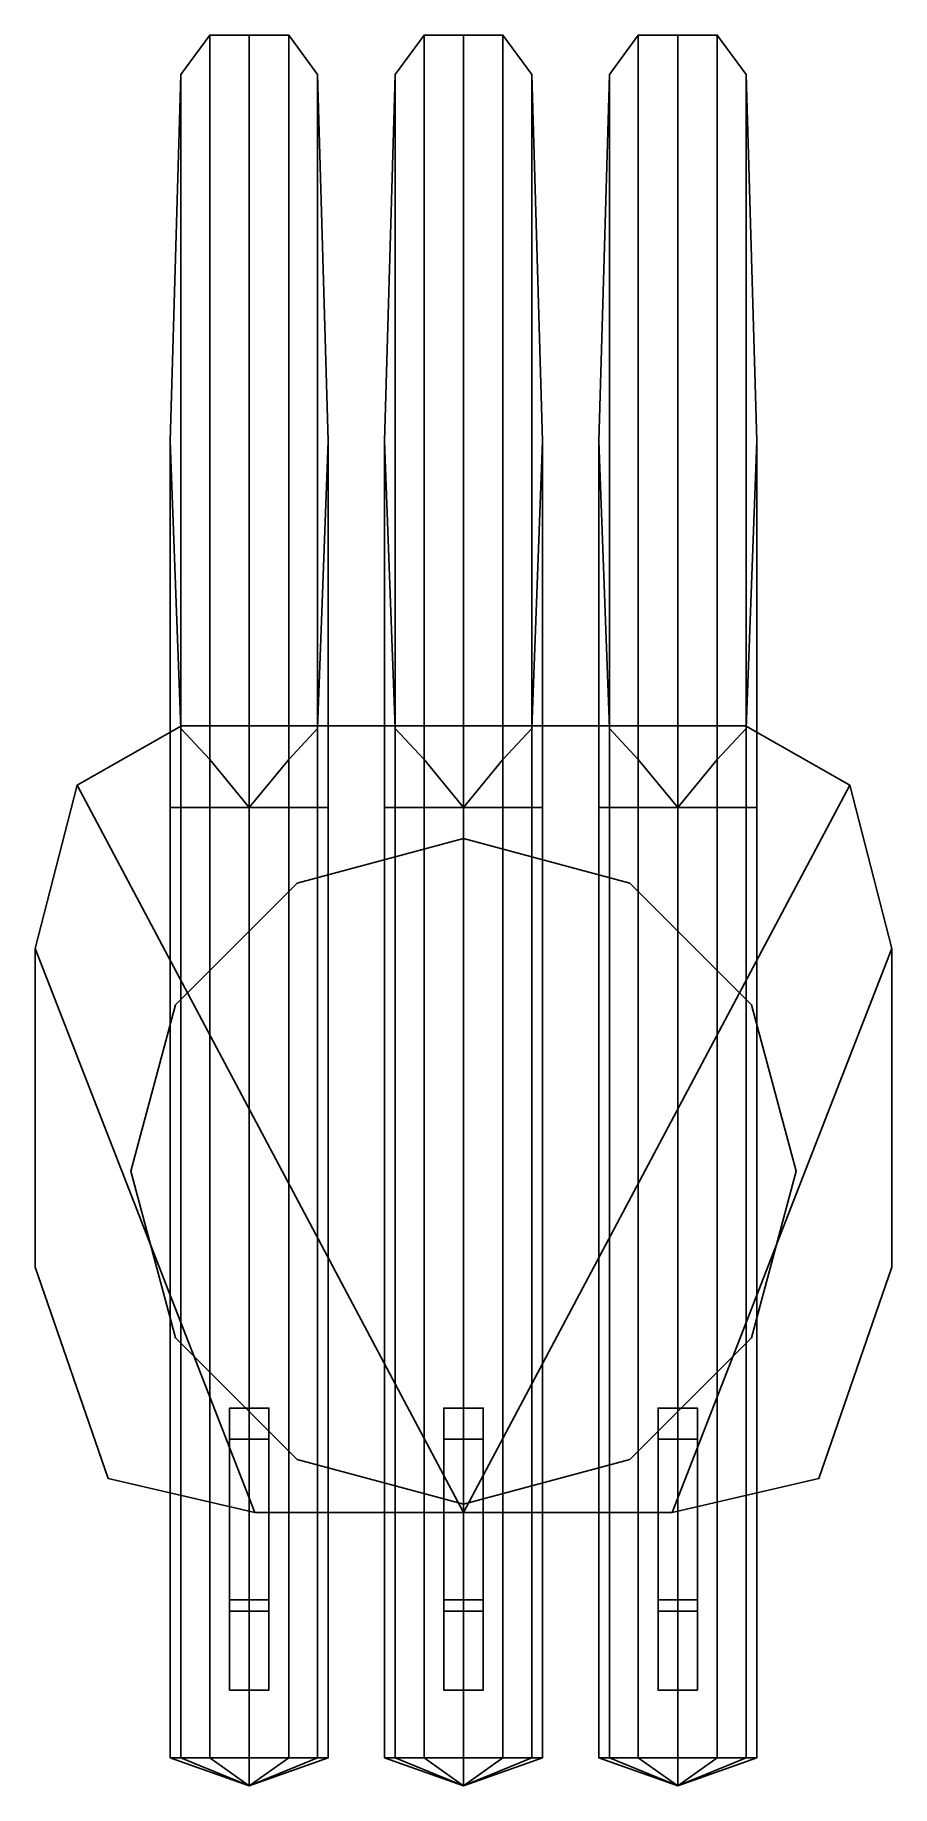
# Model space of a CAD drawing. Extents: x -1.52 to 1.52, y -2.18 to 4.03.
import ezdxf

# ---------------------------------------------------------------- set-up
doc = ezdxf.new("R2010")
doc.units = 0
doc.layers.add('TURRET', color=2, linetype='CONTINUOUS')

msp = doc.modelspace()

# ---------------------------------------------------------------- linework, layer by layer
at = {"layer": 'TURRET'}
for points in [[(-1.0025, 1.29, 0.8), (-0.9, 1.29, 0.9025), (-0.9, 4.03, 0.9025), (-1.0025, 3.89, 0.8)], [(-0.9, 1.29, 0.9025), (-1.0025, 1.29, 0.8), (-1.0025, 3.89, 0.8), (-0.9, 4.03, 0.9025)], [(-0.9, 1.29, 0.9025), (-0.76, 1.29, 0.94), (-0.76, 4.03, 0.94), (-0.9, 4.03, 0.9025)], [(-0.76, 1.29, 0.94), (-0.9, 1.29, 0.9025), (-0.9, 4.03, 0.9025), (-0.76, 4.03, 0.94)], [(-0.76, 1.29, 0.94), (-0.62, 1.29, 0.9025), (-0.62, 4.03, 0.9025), (-0.76, 4.03, 0.94)], [(-0.62, 1.29, 0.9025), (-0.76, 1.29, 0.94), (-0.76, 4.03, 0.94), (-0.62, 4.03, 0.9025)], [(-0.62, 1.29, 0.9025), (-0.5175, 1.29, 0.8), (-0.5175, 3.89, 0.8), (-0.62, 4.03, 0.9025)], [(-0.5175, 1.29, 0.8), (-0.62, 1.29, 0.9025), (-0.62, 4.03, 0.9025), (-0.5175, 3.89, 0.8)], [(-0.14, 1.29, 0.9025), (-0.2425, 1.29, 0.8), (-0.2425, 3.89, 0.8), (-0.14, 4.03, 0.9025)], [(-0.2425, 1.29, 0.8), (-0.14, 1.29, 0.9025), (-0.14, 4.03, 0.9025), (-0.2425, 3.89, 0.8)], [(0, 1.29, 0.94), (-0.14, 1.29, 0.9025), (-0.14, 4.03, 0.9025), (0, 4.03, 0.94)], [(-0.14, 1.29, 0.9025), (0, 1.29, 0.94), (0, 4.03, 0.94), (-0.14, 4.03, 0.9025)], [(0.14, 1.29, 0.9025), (0, 1.29, 0.94), (0, 4.03, 0.94), (0.14, 4.03, 0.9025)], [(0, 1.29, 0.94), (0.14, 1.29, 0.9025), (0.14, 4.03, 0.9025), (0, 4.03, 0.94)], [(0.2425, 1.29, 0.8), (0.14, 1.29, 0.9025), (0.14, 4.03, 0.9025), (0.2425, 3.89, 0.8)], [(0.14, 1.29, 0.9025), (0.2425, 1.29, 0.8), (0.2425, 3.89, 0.8), (0.14, 4.03, 0.9025)], [(0.5175, 1.29, 0.8), (0.62, 1.29, 0.9025), (0.62, 4.03, 0.9025), (0.5175, 3.89, 0.8)], [(0.62, 1.29, 0.9025), (0.5175, 1.29, 0.8), (0.5175, 3.89, 0.8), (0.62, 4.03, 0.9025)], [(0.62, 1.29, 0.9025), (0.76, 1.29, 0.94), (0.76, 4.03, 0.94), (0.62, 4.03, 0.9025)], [(0.76, 1.29, 0.94), (0.62, 1.29, 0.9025), (0.62, 4.03, 0.9025), (0.76, 4.03, 0.94)], [(0.76, 1.29, 0.94), (0.9, 1.29, 0.9025), (0.9, 4.03, 0.9025), (0.76, 4.03, 0.94)], [(0.9, 1.29, 0.9025), (0.76, 1.29, 0.94), (0.76, 4.03, 0.94), (0.9, 4.03, 0.9025)], [(0.9, 1.29, 0.9025), (1.0025, 1.29, 0.8), (1.0025, 3.89, 0.8), (0.9, 4.03, 0.9025)], [(1.0025, 1.29, 0.8), (0.9, 1.29, 0.9025), (0.9, 4.03, 0.9025), (1.0025, 3.89, 0.8)], [(-1.04, 1.29, 0.66), (-1.0025, 1.29, 0.8), (-1.0025, 3.89, 0.8), (-1.04, 2.59, 0.66)], [(-1.0025, 1.29, 0.8), (-1.04, 1.29, 0.66), (-1.04, 2.59, 0.66), (-1.0025, 3.89, 0.8)], [(-0.5175, 1.29, 0.8), (-0.48, 1.29, 0.66), (-0.48, 2.59, 0.66), (-0.5175, 3.89, 0.8)], [(-0.48, 1.29, 0.66), (-0.5175, 1.29, 0.8), (-0.5175, 3.89, 0.8), (-0.48, 2.59, 0.66)], [(-0.2425, 1.29, 0.8), (-0.28, 1.29, 0.66), (-0.28, 2.59, 0.66), (-0.2425, 3.89, 0.8)], [(-0.28, 1.29, 0.66), (-0.2425, 1.29, 0.8), (-0.2425, 3.89, 0.8), (-0.28, 2.59, 0.66)], [(0.28, 1.29, 0.66), (0.2425, 1.29, 0.8), (0.2425, 3.89, 0.8), (0.28, 2.59, 0.66)], [(0.2425, 1.29, 0.8), (0.28, 1.29, 0.66), (0.28, 2.59, 0.66), (0.2425, 3.89, 0.8)], [(0.48, 1.29, 0.66), (0.5175, 1.29, 0.8), (0.5175, 3.89, 0.8), (0.48, 2.59, 0.66)], [(0.5175, 1.29, 0.8), (0.48, 1.29, 0.66), (0.48, 2.59, 0.66), (0.5175, 3.89, 0.8)], [(1.0025, 1.29, 0.8), (1.04, 1.29, 0.66), (1.04, 2.59, 0.66), (1.0025, 3.89, 0.8)], [(1.04, 1.29, 0.66), (1.0025, 1.29, 0.8), (1.0025, 3.89, 0.8), (1.04, 2.59, 0.66)], [(-1.04, 1.29, 0.66), (-1.0025, 1.29, 0.52), (-1.0025, 1.57, 0.52), (-1.04, 2.59, 0.66)], [(-1.0025, 1.29, 0.52), (-1.04, 1.29, 0.66), (-1.04, 2.59, 0.66), (-1.0025, 1.57, 0.52)], [(-0.48, 1.29, 0.66), (-0.5175, 1.29, 0.52), (-0.5175, 1.57, 0.52), (-0.48, 2.59, 0.66)], [(-0.5175, 1.29, 0.52), (-0.48, 1.29, 0.66), (-0.48, 2.59, 0.66), (-0.5175, 1.57, 0.52)], [(-0.2425, 1.29, 0.52), (-0.28, 1.29, 0.66), (-0.28, 2.59, 0.66), (-0.2425, 1.57, 0.52)], [(-0.28, 1.29, 0.66), (-0.2425, 1.29, 0.52), (-0.2425, 1.57, 0.52), (-0.28, 2.59, 0.66)], [(0.2425, 1.29, 0.52), (0.28, 1.29, 0.66), (0.28, 2.59, 0.66), (0.2425, 1.57, 0.52)], [(0.28, 1.29, 0.66), (0.2425, 1.29, 0.52), (0.2425, 1.57, 0.52), (0.28, 2.59, 0.66)], [(0.5175, 1.29, 0.52), (0.48, 1.29, 0.66), (0.48, 2.59, 0.66), (0.5175, 1.57, 0.52)], [(0.48, 1.29, 0.66), (0.5175, 1.29, 0.52), (0.5175, 1.57, 0.52), (0.48, 2.59, 0.66)], [(1.04, 1.29, 0.66), (1.0025, 1.29, 0.52), (1.0025, 1.57, 0.52), (1.04, 2.59, 0.66)], [(1.0025, 1.29, 0.52), (1.04, 1.29, 0.66), (1.04, 2.59, 0.66), (1.0025, 1.57, 0.52)], [(-1, 1.58, 0.27), (0, 1.58, 0.27), (0, -1.21, 0.27), (-1.37, 1.37, 0.27)], [(0, -1.21, 0.37), (0, 1.58, 0.37), (-1, 1.58, 0.37), (-1.37, 1.37, 0.37)], [(-1.37, 1.37, 0.37), (-1, 1.58, 0.37), (-1, 1.58, 0.27), (-1.37, 1.37, 0.27)], [(-1.0025, 1.29, 0.52), (-0.9, 1.29, 0.4175), (-0.9, 1.46, 0.4175), (-1.0025, 1.57, 0.52)], [(-0.9, 1.29, 0.4175), (-1.0025, 1.29, 0.52), (-1.0025, 1.57, 0.52), (-0.9, 1.46, 0.4175)], [(-1, 1.58, 0.37), (1, 1.58, 0.37), (1, 1.58, 0.27), (-1, 1.58, 0.27)], [(-0.5175, 1.29, 0.52), (-0.62, 1.29, 0.4175), (-0.62, 1.46, 0.4175), (-0.5175, 1.57, 0.52)], [(-0.62, 1.29, 0.4175), (-0.5175, 1.29, 0.52), (-0.5175, 1.57, 0.52), (-0.62, 1.46, 0.4175)], [(-0.14, 1.29, 0.4175), (-0.2425, 1.29, 0.52), (-0.2425, 1.57, 0.52), (-0.14, 1.46, 0.4175)], [(-0.2425, 1.29, 0.52), (-0.14, 1.29, 0.4175), (-0.14, 1.46, 0.4175), (-0.2425, 1.57, 0.52)], [(0, -1.21, 0.27), (0, 1.58, 0.27), (1, 1.58, 0.27), (1.37, 1.37, 0.27)], [(1, 1.58, 0.37), (0, 1.58, 0.37), (0, -1.21, 0.37), (1.37, 1.37, 0.37)], [(0.14, 1.29, 0.4175), (0.2425, 1.29, 0.52), (0.2425, 1.57, 0.52), (0.14, 1.46, 0.4175)], [(0.2425, 1.29, 0.52), (0.14, 1.29, 0.4175), (0.14, 1.46, 0.4175), (0.2425, 1.57, 0.52)], [(0.62, 1.29, 0.4175), (0.5175, 1.29, 0.52), (0.5175, 1.57, 0.52), (0.62, 1.46, 0.4175)], [(0.5175, 1.29, 0.52), (0.62, 1.29, 0.4175), (0.62, 1.46, 0.4175), (0.5175, 1.57, 0.52)], [(1.0025, 1.29, 0.52), (0.9, 1.29, 0.4175), (0.9, 1.46, 0.4175), (1.0025, 1.57, 0.52)], [(0.9, 1.29, 0.4175), (1.0025, 1.29, 0.52), (1.0025, 1.57, 0.52), (0.9, 1.46, 0.4175)], [(1.37, 1.37, 0.27), (1, 1.58, 0.27), (1, 1.58, 0.37), (1.37, 1.37, 0.37)], [(-0.76, 1.29, 0.38), (-0.9, 1.29, 0.4175), (-0.9, 1.46, 0.4175), (-0.76, 1.29, 0.38)], [(-0.9, 1.29, 0.4175), (-0.76, 1.29, 0.38), (-0.76, 1.29, 0.38), (-0.9, 1.46, 0.4175)], [(-0.62, 1.29, 0.4175), (-0.76, 1.29, 0.38), (-0.76, 1.29, 0.38), (-0.62, 1.46, 0.4175)], [(-0.76, 1.29, 0.38), (-0.62, 1.29, 0.4175), (-0.62, 1.46, 0.4175), (-0.76, 1.29, 0.38)], [(-0.14, 1.29, 0.4175), (0, 1.29, 0.38), (0, 1.29, 0.38), (-0.14, 1.46, 0.4175)], [(0, 1.29, 0.38), (-0.14, 1.29, 0.4175), (-0.14, 1.46, 0.4175), (0, 1.29, 0.38)], [(0, 1.29, 0.38), (0.14, 1.29, 0.4175), (0.14, 1.46, 0.4175), (0, 1.29, 0.38)], [(0.14, 1.29, 0.4175), (0, 1.29, 0.38), (0, 1.29, 0.38), (0.14, 1.46, 0.4175)], [(0.76, 1.29, 0.38), (0.62, 1.29, 0.4175), (0.62, 1.46, 0.4175), (0.76, 1.29, 0.38)], [(0.62, 1.29, 0.4175), (0.76, 1.29, 0.38), (0.76, 1.29, 0.38), (0.62, 1.46, 0.4175)], [(0.9, 1.29, 0.4175), (0.76, 1.29, 0.38), (0.76, 1.29, 0.38), (0.9, 1.46, 0.4175)], [(0.76, 1.29, 0.38), (0.9, 1.29, 0.4175), (0.9, 1.46, 0.4175), (0.76, 1.29, 0.38)], [(-1.52, 0.79, 0.27), (-1.37, 1.37, 0.27), (0, -1.21, 0.27), (-0.74, -1.21, 0.27)], [(-1.52, 0.79, 0.37), (-1.37, 1.37, 0.37), (-1.37, 1.37, 0.27), (-1.52, 0.79, 0.27)], [(0, -1.21, 0.37), (-1.37, 1.37, 0.37), (-1.52, 0.79, 0.37), (-0.74, -1.21, 0.37)], [(1.52, 0.79, 0.37), (1.37, 1.37, 0.37), (0, -1.21, 0.37), (0.74, -1.21, 0.37)], [(0, -1.21, 0.27), (1.37, 1.37, 0.27), (1.52, 0.79, 0.27), (0.74, -1.21, 0.27)], [(1.52, 0.79, 0.27), (1.37, 1.37, 0.27), (1.37, 1.37, 0.37), (1.52, 0.79, 0.37)], [(-1.0025, -2.08, 0.52), (-1.04, -2.08, 0.66), (-1.04, 1.29, 0.66), (-1.0025, 1.29, 0.52)], [(-1.04, -2.08, 0.66), (-1.0025, -2.08, 0.8), (-1.0025, 1.29, 0.8), (-1.04, 1.29, 0.66)], [(-0.9, -2.08, 0.4175), (-1.0025, -2.08, 0.52), (-1.0025, 1.29, 0.52), (-0.9, 1.29, 0.4175)], [(-1.0025, -2.08, 0.8), (-0.9, -2.08, 0.9025), (-0.9, 1.29, 0.9025), (-1.0025, 1.29, 0.8)], [(-0.76, -2.08, 0.38), (-0.9, -2.08, 0.4175), (-0.9, 1.29, 0.4175), (-0.76, 1.29, 0.38)], [(-0.9, -2.08, 0.9025), (-0.76, -2.08, 0.94), (-0.76, 1.29, 0.94), (-0.9, 1.29, 0.9025)], [(-0.76, -2.08, 0.94), (-0.62, -2.08, 0.9025), (-0.62, 1.29, 0.9025), (-0.76, 1.29, 0.94)], [(-0.62, -2.08, 0.4175), (-0.76, -2.08, 0.38), (-0.76, 1.29, 0.38), (-0.62, 1.29, 0.4175)], [(-0.62, -2.08, 0.9025), (-0.5175, -2.08, 0.8), (-0.5175, 1.29, 0.8), (-0.62, 1.29, 0.9025)], [(-0.5175, -2.08, 0.52), (-0.62, -2.08, 0.4175), (-0.62, 1.29, 0.4175), (-0.5175, 1.29, 0.52)], [(-0.5175, -2.08, 0.8), (-0.48, -2.08, 0.66), (-0.48, 1.29, 0.66), (-0.5175, 1.29, 0.8)], [(-0.48, -2.08, 0.66), (-0.5175, -2.08, 0.52), (-0.5175, 1.29, 0.52), (-0.48, 1.29, 0.66)], [(-0.2425, -2.08, 0.52), (-0.28, -2.08, 0.66), (-0.28, 1.29, 0.66), (-0.2425, 1.29, 0.52)], [(-0.28, -2.08, 0.66), (-0.2425, -2.08, 0.8), (-0.2425, 1.29, 0.8), (-0.28, 1.29, 0.66)], [(-0.14, -2.08, 0.4175), (-0.2425, -2.08, 0.52), (-0.2425, 1.29, 0.52), (-0.14, 1.29, 0.4175)], [(-0.2425, -2.08, 0.8), (-0.14, -2.08, 0.9025), (-0.14, 1.29, 0.9025), (-0.2425, 1.29, 0.8)], [(0, -2.08, 0.38), (-0.14, -2.08, 0.4175), (-0.14, 1.29, 0.4175), (0, 1.29, 0.38)], [(-0.14, -2.08, 0.9025), (0, -2.08, 0.94), (0, 1.29, 0.94), (-0.14, 1.29, 0.9025)], [(0, -2.08, 0.94), (0.14, -2.08, 0.9025), (0.14, 1.29, 0.9025), (0, 1.29, 0.94)], [(0.14, -2.08, 0.4175), (0, -2.08, 0.38), (0, 1.29, 0.38), (0.14, 1.29, 0.4175)], [(0.14, -2.08, 0.9025), (0.2425, -2.08, 0.8), (0.2425, 1.29, 0.8), (0.14, 1.29, 0.9025)], [(0.2425, -2.08, 0.52), (0.14, -2.08, 0.4175), (0.14, 1.29, 0.4175), (0.2425, 1.29, 0.52)], [(0.2425, -2.08, 0.8), (0.28, -2.08, 0.66), (0.28, 1.29, 0.66), (0.2425, 1.29, 0.8)], [(0.28, -2.08, 0.66), (0.2425, -2.08, 0.52), (0.2425, 1.29, 0.52), (0.28, 1.29, 0.66)], [(0.5175, -2.08, 0.52), (0.48, -2.08, 0.66), (0.48, 1.29, 0.66), (0.5175, 1.29, 0.52)], [(0.48, -2.08, 0.66), (0.5175, -2.08, 0.8), (0.5175, 1.29, 0.8), (0.48, 1.29, 0.66)], [(0.62, -2.08, 0.4175), (0.5175, -2.08, 0.52), (0.5175, 1.29, 0.52), (0.62, 1.29, 0.4175)], [(0.5175, -2.08, 0.8), (0.62, -2.08, 0.9025), (0.62, 1.29, 0.9025), (0.5175, 1.29, 0.8)], [(0.76, -2.08, 0.38), (0.62, -2.08, 0.4175), (0.62, 1.29, 0.4175), (0.76, 1.29, 0.38)], [(0.62, -2.08, 0.9025), (0.76, -2.08, 0.94), (0.76, 1.29, 0.94), (0.62, 1.29, 0.9025)], [(0.76, -2.08, 0.94), (0.9, -2.08, 0.9025), (0.9, 1.29, 0.9025), (0.76, 1.29, 0.94)], [(0.9, -2.08, 0.4175), (0.76, -2.08, 0.38), (0.76, 1.29, 0.38), (0.9, 1.29, 0.4175)], [(0.9, -2.08, 0.9025), (1.0025, -2.08, 0.8), (1.0025, 1.29, 0.8), (0.9, 1.29, 0.9025)], [(1.0025, -2.08, 0.52), (0.9, -2.08, 0.4175), (0.9, 1.29, 0.4175), (1.0025, 1.29, 0.52)], [(1.0025, -2.08, 0.8), (1.04, -2.08, 0.66), (1.04, 1.29, 0.66), (1.0025, 1.29, 0.8)], [(1.04, -2.08, 0.66), (1.0025, -2.08, 0.52), (1.0025, 1.29, 0.52), (1.04, 1.29, 0.66)], [(0, 1.18), (-0.59, 1.0219), (-0.59, 1.0219, 0.27), (0, 1.18, 0.27)], [(0.59, 1.0219), (0, 1.18), (0, 1.18, 0.27), (0.59, 1.0219, 0.27)], [(-0.59, 1.0219), (-1.0219, 0.59), (-1.0219, 0.59, 0.27), (-0.59, 1.0219, 0.27)], [(1.0219, 0.59), (0.59, 1.0219), (0.59, 1.0219, 0.27), (1.0219, 0.59, 0.27)], [(-1.52, -0.34, 0.27), (-1.52, 0.79, 0.27), (-0.74, -1.21, 0.27), (-1.26, -1.09, 0.27)], [(-0.74, -1.21, 0.37), (-1.52, 0.79, 0.37), (-1.52, -0.34, 0.37), (-1.26, -1.09, 0.37)], [(-1.52, -0.34, 0.37), (-1.52, 0.79, 0.37), (-1.52, 0.79, 0.27), (-1.52, -0.34, 0.27)], [(0.74, -1.21, 0.27), (1.52, 0.79, 0.27), (1.52, -0.34, 0.27), (1.26, -1.09, 0.27)], [(1.52, -0.34, 0.37), (1.52, 0.79, 0.37), (0.74, -1.21, 0.37), (1.26, -1.09, 0.37)], [(1.52, -0.34, 0.27), (1.52, 0.79, 0.27), (1.52, 0.79, 0.37), (1.52, -0.34, 0.37)], [(-1.0219, 0.59), (-1.18, 0), (-1.18, 0, 0.27), (-1.0219, 0.59, 0.27)], [(1.18, 0), (1.0219, 0.59), (1.0219, 0.59, 0.27), (1.18, 0, 0.27)], [(-1.18, 0), (-1.0219, -0.59), (-1.0219, -0.59, 0.27), (-1.18, 0, 0.27)], [(1.0219, -0.59), (1.18, 0), (1.18, 0, 0.27), (1.0219, -0.59, 0.27)], [(-1.26, -1.09, 0.37), (-1.52, -0.34, 0.37), (-1.52, -0.34, 0.27), (-1.26, -1.09, 0.27)], [(1.26, -1.09, 0.27), (1.52, -0.34, 0.27), (1.52, -0.34, 0.37), (1.26, -1.09, 0.37)], [(-1.0219, -0.59), (-0.59, -1.0219), (-0.59, -1.0219, 0.27), (-1.0219, -0.59, 0.27)], [(0.59, -1.0219), (1.0219, -0.59), (1.0219, -0.59, 0.27), (0.59, -1.0219, 0.27)], [(-0.83, -0.95, 1.22), (-0.83, -0.84, 1.12), (-0.83, -1.56, 1.12), (-0.83, -1.52, 1.22)], [(-0.83, -0.84, 1.12), (-0.83, -0.84, 0.92), (-0.83, -1.84, 0.92), (-0.83, -1.84, 1.12)], [(-0.69, -0.95, 1.22), (-0.69, -0.84, 1.12), (-0.83, -0.84, 1.12), (-0.83, -0.95, 1.22)], [(-0.69, -0.84, 1.12), (-0.69, -0.84, 0.92), (-0.83, -0.84, 0.92), (-0.83, -0.84, 1.12)], [(-0.69, -1.56, 1.12), (-0.69, -0.84, 1.12), (-0.69, -0.95, 1.22), (-0.69, -1.52, 1.22)], [(-0.69, -1.84, 0.92), (-0.69, -0.84, 0.92), (-0.69, -0.84, 1.12), (-0.69, -1.84, 1.12)], [(-0.07, -0.84, 1.12), (-0.07, -0.84, 0.92), (-0.07, -1.84, 0.92), (-0.07, -1.84, 1.12)], [(0.07, -0.84, 1.12), (0.07, -0.84, 0.92), (-0.07, -0.84, 0.92), (-0.07, -0.84, 1.12)], [(-0.07, -0.95, 1.22), (-0.07, -0.84, 1.12), (-0.07, -1.56, 1.12), (-0.07, -1.52, 1.22)], [(0.07, -0.95, 1.22), (0.07, -0.84, 1.12), (-0.07, -0.84, 1.12), (-0.07, -0.95, 1.22)], [(0.07, -1.84, 0.92), (0.07, -0.84, 0.92), (0.07, -0.84, 1.12), (0.07, -1.84, 1.12)], [(0.07, -1.56, 1.12), (0.07, -0.84, 1.12), (0.07, -0.95, 1.22), (0.07, -1.52, 1.22)], [(0.69, -0.95, 1.22), (0.69, -0.84, 1.12), (0.69, -1.56, 1.12), (0.69, -1.52, 1.22)], [(0.69, -0.84, 1.12), (0.69, -0.84, 0.92), (0.69, -1.84, 0.92), (0.69, -1.84, 1.12)], [(0.83, -0.95, 1.22), (0.83, -0.84, 1.12), (0.69, -0.84, 1.12), (0.69, -0.95, 1.22)], [(0.83, -0.84, 1.12), (0.83, -0.84, 0.92), (0.69, -0.84, 0.92), (0.69, -0.84, 1.12)], [(0.83, -1.56, 1.12), (0.83, -0.84, 1.12), (0.83, -0.95, 1.22), (0.83, -1.52, 1.22)], [(0.83, -1.84, 0.92), (0.83, -0.84, 0.92), (0.83, -0.84, 1.12), (0.83, -1.84, 1.12)], [(-0.69, -1.52, 1.22), (-0.69, -0.95, 1.22), (-0.83, -0.95, 1.22), (-0.83, -1.52, 1.22)], [(0.07, -1.52, 1.22), (0.07, -0.95, 1.22), (-0.07, -0.95, 1.22), (-0.07, -1.52, 1.22)], [(0.83, -1.52, 1.22), (0.83, -0.95, 1.22), (0.69, -0.95, 1.22), (0.69, -1.52, 1.22)], [(-0.59, -1.0219), (0, -1.18), (0, -1.18, 0.27), (-0.59, -1.0219, 0.27)], [(0, -1.18), (0.59, -1.0219), (0.59, -1.0219, 0.27), (0, -1.18, 0.27)], [(-1.26, -1.09, 0.27), (-0.74, -1.21, 0.27), (-0.74, -1.21, 0.37), (-1.26, -1.09, 0.37)], [(1.26, -1.09, 0.37), (0.74, -1.21, 0.37), (0.74, -1.21, 0.27), (1.26, -1.09, 0.27)], [(0.74, -1.21, 0.37), (-0.74, -1.21, 0.37), (-0.74, -1.21, 0.27), (0.74, -1.21, 0.27)], [(-0.83, -1.52, 1.22), (-0.83, -1.56, 1.12), (-0.69, -1.56, 1.12), (-0.69, -1.52, 1.22)], [(-0.07, -1.52, 1.22), (-0.07, -1.56, 1.12), (0.07, -1.56, 1.12), (0.07, -1.52, 1.22)], [(0.69, -1.52, 1.22), (0.69, -1.56, 1.12), (0.83, -1.56, 1.12), (0.83, -1.52, 1.22)], [(-0.69, -1.84, 1.12), (-0.69, -1.56, 1.12), (-0.83, -1.56, 1.12), (-0.83, -1.84, 1.12)], [(0.07, -1.84, 1.12), (0.07, -1.56, 1.12), (-0.07, -1.56, 1.12), (-0.07, -1.84, 1.12)], [(0.83, -1.84, 1.12), (0.83, -1.56, 1.12), (0.69, -1.56, 1.12), (0.69, -1.84, 1.12)], [(-0.83, -1.84, 1.12), (-0.83, -1.84, 0.92), (-0.69, -1.84, 0.92), (-0.69, -1.84, 1.12)], [(-0.07, -1.84, 1.12), (-0.07, -1.84, 0.92), (0.07, -1.84, 0.92), (0.07, -1.84, 1.12)], [(0.69, -1.84, 1.12), (0.69, -1.84, 0.92), (0.83, -1.84, 0.92), (0.83, -1.84, 1.12)], [(-1.0025, -2.08, 0.8), (-1.04, -2.08, 0.66), (-0.76, -2.18, 0.66)], [(-1.04, -2.08, 0.66), (-1.0025, -2.08, 0.52), (-0.76, -2.18, 0.66)], [(-0.9, -2.08, 0.9025), (-1.0025, -2.08, 0.8), (-0.76, -2.18, 0.66)], [(-1.0025, -2.08, 0.52), (-0.9, -2.08, 0.4175), (-0.76, -2.18, 0.66)], [(-0.76, -2.08, 0.94), (-0.9, -2.08, 0.9025), (-0.76, -2.18, 0.66)], [(-0.9, -2.08, 0.4175), (-0.76, -2.08, 0.38), (-0.76, -2.18, 0.66)], [(-0.76, -2.08, 0.38), (-0.62, -2.08, 0.4175), (-0.76, -2.18, 0.66)], [(-0.62, -2.08, 0.4175), (-0.5175, -2.08, 0.52), (-0.76, -2.18, 0.66)], [(-0.5175, -2.08, 0.52), (-0.48, -2.08, 0.66), (-0.76, -2.18, 0.66)], [(-0.48, -2.08, 0.66), (-0.5175, -2.08, 0.8), (-0.76, -2.18, 0.66)], [(-0.5175, -2.08, 0.8), (-0.62, -2.08, 0.9025), (-0.76, -2.18, 0.66)], [(-0.62, -2.08, 0.9025), (-0.76, -2.08, 0.94), (-0.76, -2.18, 0.66)], [(-0.2425, -2.08, 0.8), (-0.28, -2.08, 0.66), (0, -2.18, 0.66)], [(-0.28, -2.08, 0.66), (-0.2425, -2.08, 0.52), (0, -2.18, 0.66)], [(-0.14, -2.08, 0.9025), (-0.2425, -2.08, 0.8), (0, -2.18, 0.66)], [(-0.2425, -2.08, 0.52), (-0.14, -2.08, 0.4175), (0, -2.18, 0.66)], [(0, -2.08, 0.94), (-0.14, -2.08, 0.9025), (0, -2.18, 0.66)], [(-0.14, -2.08, 0.4175), (0, -2.08, 0.38), (0, -2.18, 0.66)], [(0, -2.08, 0.38), (0.14, -2.08, 0.4175), (0, -2.18, 0.66)], [(0.14, -2.08, 0.4175), (0.2425, -2.08, 0.52), (0, -2.18, 0.66)], [(0.2425, -2.08, 0.52), (0.28, -2.08, 0.66), (0, -2.18, 0.66)], [(0.28, -2.08, 0.66), (0.2425, -2.08, 0.8), (0, -2.18, 0.66)], [(0.2425, -2.08, 0.8), (0.14, -2.08, 0.9025), (0, -2.18, 0.66)], [(0.14, -2.08, 0.9025), (0, -2.08, 0.94), (0, -2.18, 0.66)], [(0.5175, -2.08, 0.8), (0.48, -2.08, 0.66), (0.76, -2.18, 0.66)], [(0.48, -2.08, 0.66), (0.5175, -2.08, 0.52), (0.76, -2.18, 0.66)], [(0.62, -2.08, 0.9025), (0.5175, -2.08, 0.8), (0.76, -2.18, 0.66)], [(0.5175, -2.08, 0.52), (0.62, -2.08, 0.4175), (0.76, -2.18, 0.66)], [(0.76, -2.08, 0.94), (0.62, -2.08, 0.9025), (0.76, -2.18, 0.66)], [(0.62, -2.08, 0.4175), (0.76, -2.08, 0.38), (0.76, -2.18, 0.66)], [(0.76, -2.08, 0.38), (0.9, -2.08, 0.4175), (0.76, -2.18, 0.66)], [(0.9, -2.08, 0.4175), (1.0025, -2.08, 0.52), (0.76, -2.18, 0.66)], [(1.0025, -2.08, 0.52), (1.04, -2.08, 0.66), (0.76, -2.18, 0.66)], [(1.04, -2.08, 0.66), (1.0025, -2.08, 0.8), (0.76, -2.18, 0.66)], [(1.0025, -2.08, 0.8), (0.9, -2.08, 0.9025), (0.76, -2.18, 0.66)], [(0.9, -2.08, 0.9025), (0.76, -2.08, 0.94), (0.76, -2.18, 0.66)]]:
    msp.add_3dface(points, dxfattribs=at)

doc.saveas('drawing.dxf')
